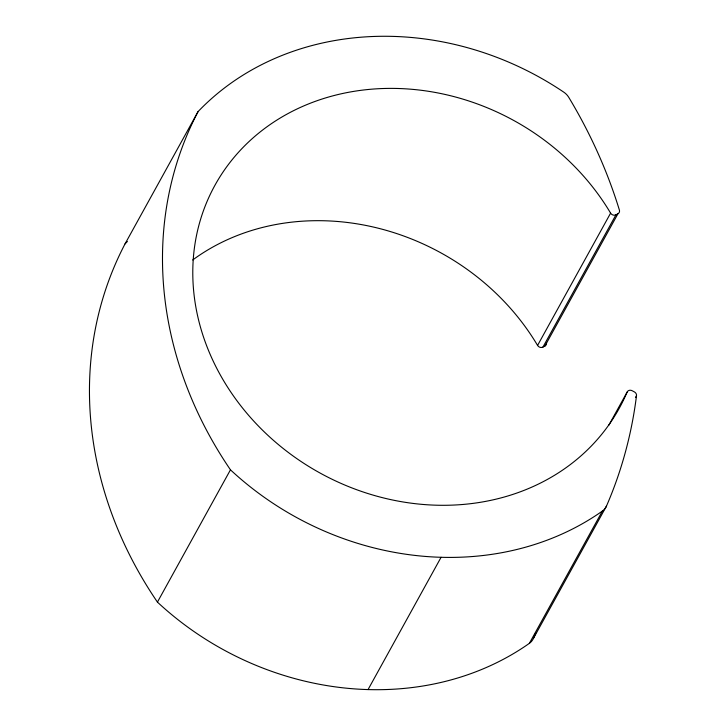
<?xml version="1.0" encoding="UTF-8"?>
<svg xmlns="http://www.w3.org/2000/svg" width="726" height="726" viewBox="0 0 726 726"><rect width="100%" height="100%" fill="white"/><g stroke="black" fill="none" stroke-linecap="round" stroke-linejoin="round"><path stroke-width="1.09" d="M617.953 213.743L615.966 214.805A3.848 3.349 28.9 0 1 610.602 213.135A230.868 201.129 28.9 0 0 262.984 129.745A230.868 201.129 28.9 0 0 293.077 455.973A230.868 201.129 28.9 0 0 627.11 392.104A3.848 3.349 28.9 0 1 632.192 390.742L634.388 391.922A3.848 3.349 28.9 0 1 636.511 395.67A519.444 452.543 28.9 0 1 606.482 506.058L533.447 638.354A15.391 13.404 28.9 0 1 529.372 643.336A288.585 251.414 28.9 0 1 157.433 602.117A404.373 352.291 28.9 0 1 125.035 243.891L198.071 111.604A288.585 251.414 28.9 0 1 563.766 92.148A15.391 13.413 28.9 0 1 568.785 97.393A519.444 452.543 28.9 0 1 619.396 210.095A3.848 3.349 28.9 0 1 617.953 213.743L544.917 346.03L542.939 347.092A3.848 3.349 28.9 0 1 537.576 345.431A230.868 201.129 28.9 0 0 192.699 259.981M157.433 602.117L230.46 469.822A404.373 352.291 28.9 0 1 198.071 111.604M537.576 345.431L610.602 213.135M542.939 347.092L615.966 214.805M368.055 689.582L441.081 557.287M608.851 425.182L627.11 392.104M635.495 397.503L636.511 395.67M529.372 643.336L602.398 511.05A15.391 13.404 28.9 0 0 606.482 506.058M125.035 243.891A288.585 251.414 28.9 0 1 127.395 241.468M602.398 511.05A288.585 251.414 28.9 0 1 230.46 469.822M535.897 632.582A519.444 452.543 28.9 0 1 533.447 638.354M546.487 342.908A3.848 3.349 28.9 0 1 544.917 346.03"/></g></svg>
